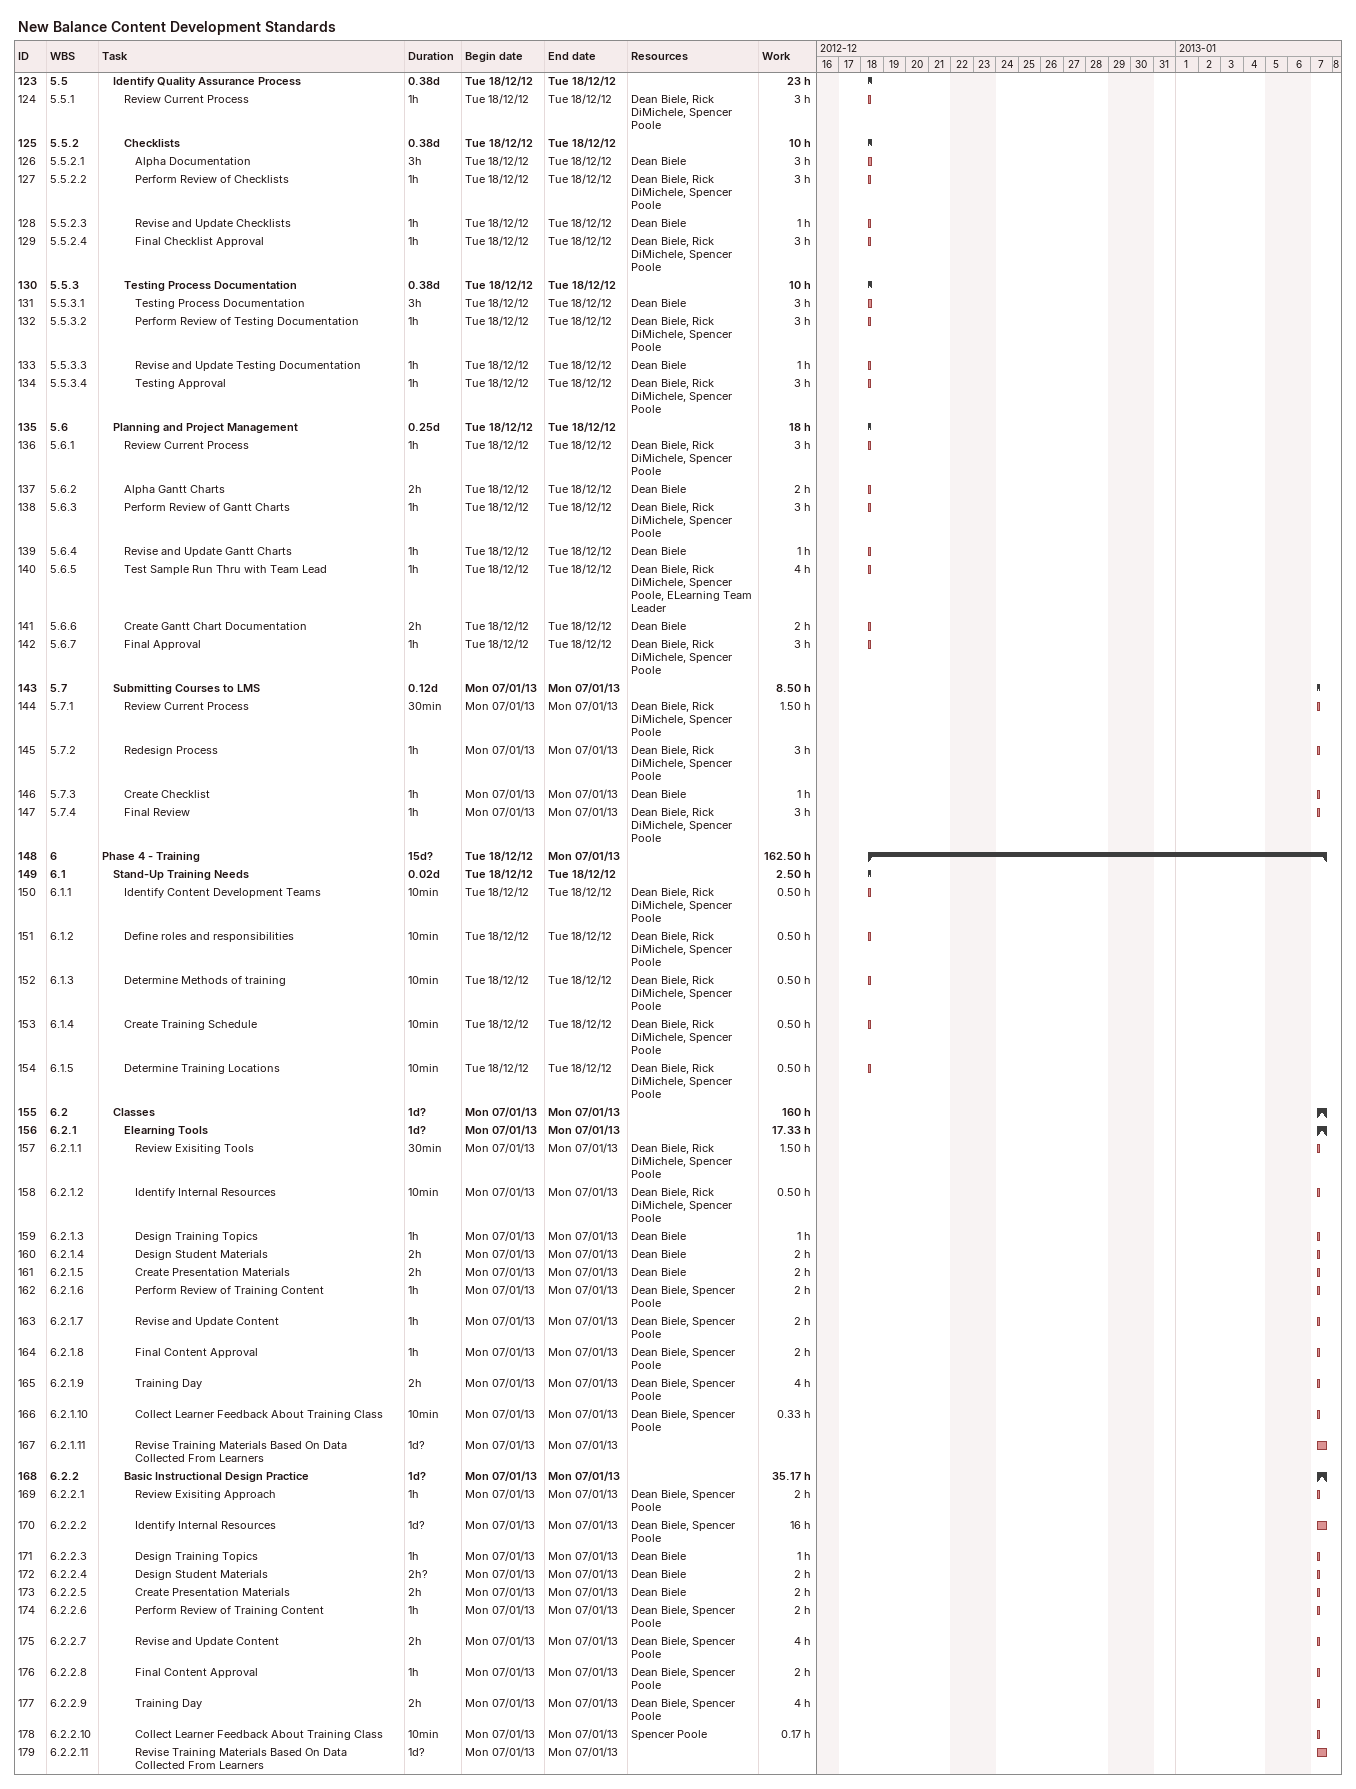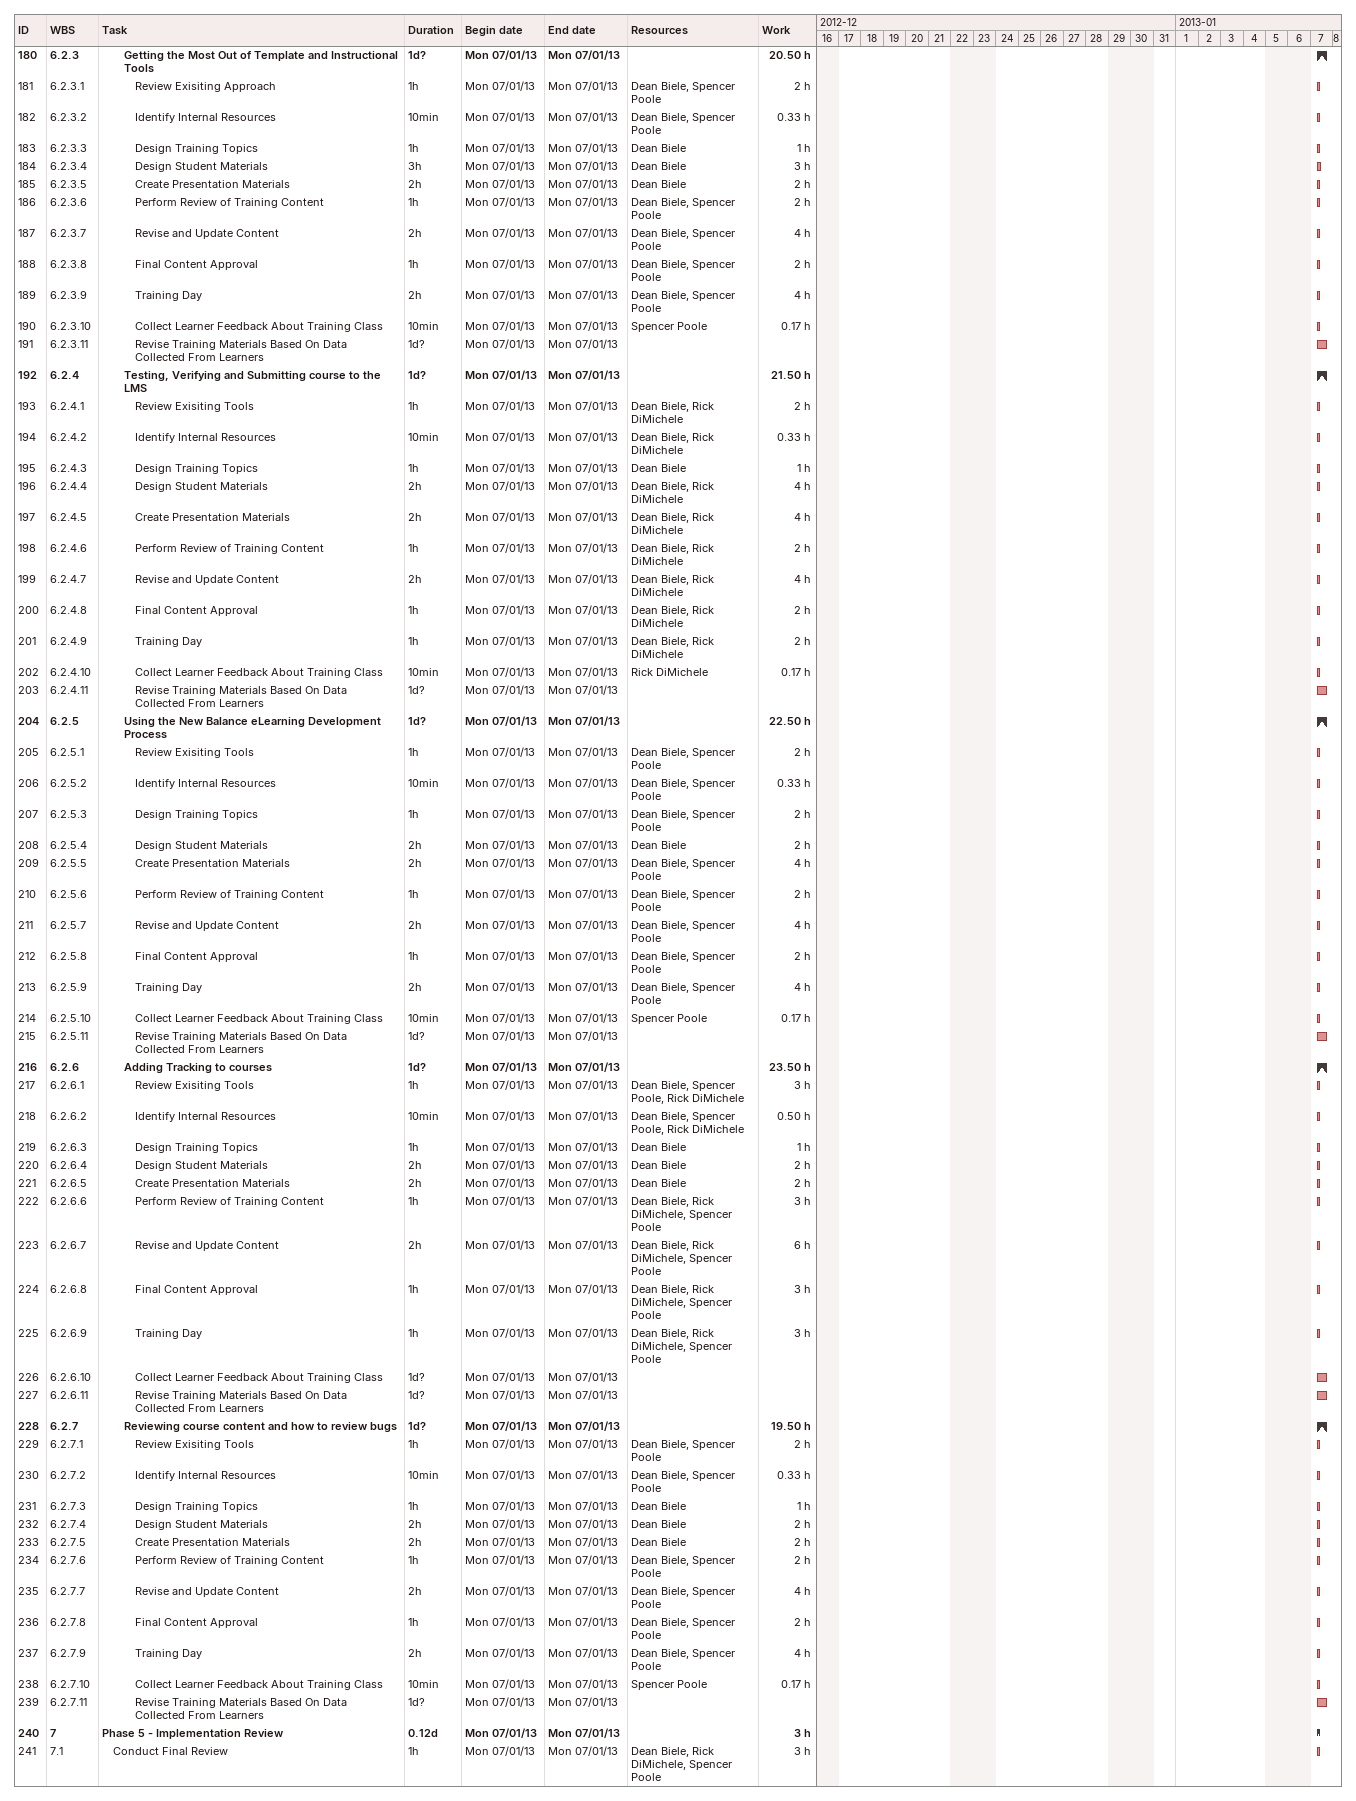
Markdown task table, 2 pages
New Balance Content Development Standards

| ID | WBS | Task | Duration | Start | Finish | Resources | Work (h) |
|---|---|---|---|---|---|---|---|
| 123 | 5.5 | **Identify Quality Assurance Process** | 0.38d | 2012-12-18 | 2012-12-18 |  | 23 |
| 124 | 5.5.1 | Review Current Process | 1h | 2012-12-18 | 2012-12-18 | Dean Biele, Rick DiMichele, Spencer Poole | 3 |
| 125 | 5.5.2 | **Checklists** | 0.38d | 2012-12-18 | 2012-12-18 |  | 10 |
| 126 | 5.5.2.1 | Alpha Documentation | 3h | 2012-12-18 | 2012-12-18 | Dean Biele | 3 |
| 127 | 5.5.2.2 | Perform Review of Checklists | 1h | 2012-12-18 | 2012-12-18 | Dean Biele, Rick DiMichele, Spencer Poole | 3 |
| 128 | 5.5.2.3 | Revise and Update Checklists | 1h | 2012-12-18 | 2012-12-18 | Dean Biele | 1 |
| 129 | 5.5.2.4 | Final Checklist Approval | 1h | 2012-12-18 | 2012-12-18 | Dean Biele, Rick DiMichele, Spencer Poole | 3 |
| 130 | 5.5.3 | **Testing Process Documentation** | 0.38d | 2012-12-18 | 2012-12-18 |  | 10 |
| 131 | 5.5.3.1 | Testing Process Documentation | 3h | 2012-12-18 | 2012-12-18 | Dean Biele | 3 |
| 132 | 5.5.3.2 | Perform Review of Testing Documentation | 1h | 2012-12-18 | 2012-12-18 | Dean Biele, Rick DiMichele, Spencer Poole | 3 |
| 133 | 5.5.3.3 | Revise and Update Testing Documentation | 1h | 2012-12-18 | 2012-12-18 | Dean Biele | 1 |
| 134 | 5.5.3.4 | Testing Approval | 1h | 2012-12-18 | 2012-12-18 | Dean Biele, Rick DiMichele, Spencer Poole | 3 |
| 135 | 5.6 | **Planning and Project Management** | 0.25d | 2012-12-18 | 2012-12-18 |  | 18 |
| 136 | 5.6.1 | Review Current Process | 1h | 2012-12-18 | 2012-12-18 | Dean Biele, Rick DiMichele, Spencer Poole | 3 |
| 137 | 5.6.2 | Alpha Gantt Charts | 2h | 2012-12-18 | 2012-12-18 | Dean Biele | 2 |
| 138 | 5.6.3 | Perform Review of Gantt Charts | 1h | 2012-12-18 | 2012-12-18 | Dean Biele, Rick DiMichele, Spencer Poole | 3 |
| 139 | 5.6.4 | Revise and Update Gantt Charts | 1h | 2012-12-18 | 2012-12-18 | Dean Biele | 1 |
| 140 | 5.6.5 | Test Sample Run Thru with Team Lead | 1h | 2012-12-18 | 2012-12-18 | Dean Biele, Rick DiMichele, Spencer Poole, ELearning Team Leader | 4 |
| 141 | 5.6.6 | Create Gantt Chart Documentation | 2h | 2012-12-18 | 2012-12-18 | Dean Biele | 2 |
| 142 | 5.6.7 | Final Approval | 1h | 2012-12-18 | 2012-12-18 | Dean Biele, Rick DiMichele, Spencer Poole | 3 |
| 143 | 5.7 | **Submitting Courses to LMS** | 0.12d | 2013-01-07 | 2013-01-07 |  | 8.50 |
| 144 | 5.7.1 | Review Current Process | 30min | 2013-01-07 | 2013-01-07 | Dean Biele, Rick DiMichele, Spencer Poole | 1.50 |
| 145 | 5.7.2 | Redesign Process | 1h | 2013-01-07 | 2013-01-07 | Dean Biele, Rick DiMichele, Spencer Poole | 3 |
| 146 | 5.7.3 | Create Checklist | 1h | 2013-01-07 | 2013-01-07 | Dean Biele | 1 |
| 147 | 5.7.4 | Final Review | 1h | 2013-01-07 | 2013-01-07 | Dean Biele, Rick DiMichele, Spencer Poole | 3 |
| 148 | 6 | **Phase 4 - Training** | 15d? | 2012-12-18 | 2013-01-07 |  | 162.50 |
| 149 | 6.1 | **Stand-Up Training Needs** | 0.02d | 2012-12-18 | 2012-12-18 |  | 2.50 |
| 150 | 6.1.1 | Identify Content Development Teams | 10min | 2012-12-18 | 2012-12-18 | Dean Biele, Rick DiMichele, Spencer Poole | 0.50 |
| 151 | 6.1.2 | Define roles and responsibilities | 10min | 2012-12-18 | 2012-12-18 | Dean Biele, Rick DiMichele, Spencer Poole | 0.50 |
| 152 | 6.1.3 | Determine Methods of training | 10min | 2012-12-18 | 2012-12-18 | Dean Biele, Rick DiMichele, Spencer Poole | 0.50 |
| 153 | 6.1.4 | Create Training Schedule | 10min | 2012-12-18 | 2012-12-18 | Dean Biele, Rick DiMichele, Spencer Poole | 0.50 |
| 154 | 6.1.5 | Determine Training Locations | 10min | 2012-12-18 | 2012-12-18 | Dean Biele, Rick DiMichele, Spencer Poole | 0.50 |
| 155 | 6.2 | **Classes** | 1d? | 2013-01-07 | 2013-01-07 |  | 160 |
| 156 | 6.2.1 | **Elearning Tools** | 1d? | 2013-01-07 | 2013-01-07 |  | 17.33 |
| 157 | 6.2.1.1 | Review Exisiting Tools | 30min | 2013-01-07 | 2013-01-07 | Dean Biele, Rick DiMichele, Spencer Poole | 1.50 |
| 158 | 6.2.1.2 | Identify Internal Resources | 10min | 2013-01-07 | 2013-01-07 | Dean Biele, Rick DiMichele, Spencer Poole | 0.50 |
| 159 | 6.2.1.3 | Design Training Topics | 1h | 2013-01-07 | 2013-01-07 | Dean Biele | 1 |
| 160 | 6.2.1.4 | Design Student Materials | 2h | 2013-01-07 | 2013-01-07 | Dean Biele | 2 |
| 161 | 6.2.1.5 | Create Presentation Materials | 2h | 2013-01-07 | 2013-01-07 | Dean Biele | 2 |
| 162 | 6.2.1.6 | Perform Review of Training Content | 1h | 2013-01-07 | 2013-01-07 | Dean Biele, Spencer Poole | 2 |
| 163 | 6.2.1.7 | Revise and Update Content | 1h | 2013-01-07 | 2013-01-07 | Dean Biele, Spencer Poole | 2 |
| 164 | 6.2.1.8 | Final Content Approval | 1h | 2013-01-07 | 2013-01-07 | Dean Biele, Spencer Poole | 2 |
| 165 | 6.2.1.9 | Training Day | 2h | 2013-01-07 | 2013-01-07 | Dean Biele, Spencer Poole | 4 |
| 166 | 6.2.1.10 | Collect Learner Feedback About Training Class | 10min | 2013-01-07 | 2013-01-07 | Dean Biele, Spencer Poole | 0.33 |
| 167 | 6.2.1.11 | Revise Training Materials Based On Data Collected From Learners | 1d? | 2013-01-07 | 2013-01-07 |  |  |
| 168 | 6.2.2 | **Basic Instructional Design Practice** | 1d? | 2013-01-07 | 2013-01-07 |  | 35.17 |
| 169 | 6.2.2.1 | Review Exisiting Approach | 1h | 2013-01-07 | 2013-01-07 | Dean Biele, Spencer Poole | 2 |
| 170 | 6.2.2.2 | Identify Internal Resources | 1d? | 2013-01-07 | 2013-01-07 | Dean Biele, Spencer Poole | 16 |
| 171 | 6.2.2.3 | Design Training Topics | 1h | 2013-01-07 | 2013-01-07 | Dean Biele | 1 |
| 172 | 6.2.2.4 | Design Student Materials | 2h? | 2013-01-07 | 2013-01-07 | Dean Biele | 2 |
| 173 | 6.2.2.5 | Create Presentation Materials | 2h | 2013-01-07 | 2013-01-07 | Dean Biele | 2 |
| 174 | 6.2.2.6 | Perform Review of Training Content | 1h | 2013-01-07 | 2013-01-07 | Dean Biele, Spencer Poole | 2 |
| 175 | 6.2.2.7 | Revise and Update Content | 2h | 2013-01-07 | 2013-01-07 | Dean Biele, Spencer Poole | 4 |
| 176 | 6.2.2.8 | Final Content Approval | 1h | 2013-01-07 | 2013-01-07 | Dean Biele, Spencer Poole | 2 |
| 177 | 6.2.2.9 | Training Day | 2h | 2013-01-07 | 2013-01-07 | Dean Biele, Spencer Poole | 4 |
| 178 | 6.2.2.10 | Collect Learner Feedback About Training Class | 10min | 2013-01-07 | 2013-01-07 | Spencer Poole | 0.17 |
| 179 | 6.2.2.11 | Revise Training Materials Based On Data Collected From Learners | 1d? | 2013-01-07 | 2013-01-07 |  |  |
| 180 | 6.2.3 | **Getting the Most Out of Template and Instructional Tools** | 1d? | 2013-01-07 | 2013-01-07 |  | 20.50 |
| 181 | 6.2.3.1 | Review Exisiting Approach | 1h | 2013-01-07 | 2013-01-07 | Dean Biele, Spencer Poole | 2 |
| 182 | 6.2.3.2 | Identify Internal Resources | 10min | 2013-01-07 | 2013-01-07 | Dean Biele, Spencer Poole | 0.33 |
| 183 | 6.2.3.3 | Design Training Topics | 1h | 2013-01-07 | 2013-01-07 | Dean Biele | 1 |
| 184 | 6.2.3.4 | Design Student Materials | 3h | 2013-01-07 | 2013-01-07 | Dean Biele | 3 |
| 185 | 6.2.3.5 | Create Presentation Materials | 2h | 2013-01-07 | 2013-01-07 | Dean Biele | 2 |
| 186 | 6.2.3.6 | Perform Review of Training Content | 1h | 2013-01-07 | 2013-01-07 | Dean Biele, Spencer Poole | 2 |
| 187 | 6.2.3.7 | Revise and Update Content | 2h | 2013-01-07 | 2013-01-07 | Dean Biele, Spencer Poole | 4 |
| 188 | 6.2.3.8 | Final Content Approval | 1h | 2013-01-07 | 2013-01-07 | Dean Biele, Spencer Poole | 2 |
| 189 | 6.2.3.9 | Training Day | 2h | 2013-01-07 | 2013-01-07 | Dean Biele, Spencer Poole | 4 |
| 190 | 6.2.3.10 | Collect Learner Feedback About Training Class | 10min | 2013-01-07 | 2013-01-07 | Spencer Poole | 0.17 |
| 191 | 6.2.3.11 | Revise Training Materials Based On Data Collected From Learners | 1d? | 2013-01-07 | 2013-01-07 |  |  |
| 192 | 6.2.4 | **Testing, Verifying and Submitting course to the LMS** | 1d? | 2013-01-07 | 2013-01-07 |  | 21.50 |
| 193 | 6.2.4.1 | Review Exisiting Tools | 1h | 2013-01-07 | 2013-01-07 | Dean Biele, Rick DiMichele | 2 |
| 194 | 6.2.4.2 | Identify Internal Resources | 10min | 2013-01-07 | 2013-01-07 | Dean Biele, Rick DiMichele | 0.33 |
| 195 | 6.2.4.3 | Design Training Topics | 1h | 2013-01-07 | 2013-01-07 | Dean Biele | 1 |
| 196 | 6.2.4.4 | Design Student Materials | 2h | 2013-01-07 | 2013-01-07 | Dean Biele, Rick DiMichele | 4 |
| 197 | 6.2.4.5 | Create Presentation Materials | 2h | 2013-01-07 | 2013-01-07 | Dean Biele, Rick DiMichele | 4 |
| 198 | 6.2.4.6 | Perform Review of Training Content | 1h | 2013-01-07 | 2013-01-07 | Dean Biele, Rick DiMichele | 2 |
| 199 | 6.2.4.7 | Revise and Update Content | 2h | 2013-01-07 | 2013-01-07 | Dean Biele, Rick DiMichele | 4 |
| 200 | 6.2.4.8 | Final Content Approval | 1h | 2013-01-07 | 2013-01-07 | Dean Biele, Rick DiMichele | 2 |
| 201 | 6.2.4.9 | Training Day | 1h | 2013-01-07 | 2013-01-07 | Dean Biele, Rick DiMichele | 2 |
| 202 | 6.2.4.10 | Collect Learner Feedback About Training Class | 10min | 2013-01-07 | 2013-01-07 | Rick DiMichele | 0.17 |
| 203 | 6.2.4.11 | Revise Training Materials Based On Data Collected From Learners | 1d? | 2013-01-07 | 2013-01-07 |  |  |
| 204 | 6.2.5 | **Using the New Balance eLearning Development Process** | 1d? | 2013-01-07 | 2013-01-07 |  | 22.50 |
| 205 | 6.2.5.1 | Review Exisiting Tools | 1h | 2013-01-07 | 2013-01-07 | Dean Biele, Spencer Poole | 2 |
| 206 | 6.2.5.2 | Identify Internal Resources | 10min | 2013-01-07 | 2013-01-07 | Dean Biele, Spencer Poole | 0.33 |
| 207 | 6.2.5.3 | Design Training Topics | 1h | 2013-01-07 | 2013-01-07 | Dean Biele, Spencer Poole | 2 |
| 208 | 6.2.5.4 | Design Student Materials | 2h | 2013-01-07 | 2013-01-07 | Dean Biele | 2 |
| 209 | 6.2.5.5 | Create Presentation Materials | 2h | 2013-01-07 | 2013-01-07 | Dean Biele, Spencer Poole | 4 |
| 210 | 6.2.5.6 | Perform Review of Training Content | 1h | 2013-01-07 | 2013-01-07 | Dean Biele, Spencer Poole | 2 |
| 211 | 6.2.5.7 | Revise and Update Content | 2h | 2013-01-07 | 2013-01-07 | Dean Biele, Spencer Poole | 4 |
| 212 | 6.2.5.8 | Final Content Approval | 1h | 2013-01-07 | 2013-01-07 | Dean Biele, Spencer Poole | 2 |
| 213 | 6.2.5.9 | Training Day | 2h | 2013-01-07 | 2013-01-07 | Dean Biele, Spencer Poole | 4 |
| 214 | 6.2.5.10 | Collect Learner Feedback About Training Class | 10min | 2013-01-07 | 2013-01-07 | Spencer Poole | 0.17 |
| 215 | 6.2.5.11 | Revise Training Materials Based On Data Collected From Learners | 1d? | 2013-01-07 | 2013-01-07 |  |  |
| 216 | 6.2.6 | **Adding Tracking to courses** | 1d? | 2013-01-07 | 2013-01-07 |  | 23.50 |
| 217 | 6.2.6.1 | Review Exisiting Tools | 1h | 2013-01-07 | 2013-01-07 | Dean Biele, Spencer Poole, Rick DiMichele | 3 |
| 218 | 6.2.6.2 | Identify Internal Resources | 10min | 2013-01-07 | 2013-01-07 | Dean Biele, Spencer Poole, Rick DiMichele | 0.50 |
| 219 | 6.2.6.3 | Design Training Topics | 1h | 2013-01-07 | 2013-01-07 | Dean Biele | 1 |
| 220 | 6.2.6.4 | Design Student Materials | 2h | 2013-01-07 | 2013-01-07 | Dean Biele | 2 |
| 221 | 6.2.6.5 | Create Presentation Materials | 2h | 2013-01-07 | 2013-01-07 | Dean Biele | 2 |
| 222 | 6.2.6.6 | Perform Review of Training Content | 1h | 2013-01-07 | 2013-01-07 | Dean Biele, Rick DiMichele, Spencer Poole | 3 |
| 223 | 6.2.6.7 | Revise and Update Content | 2h | 2013-01-07 | 2013-01-07 | Dean Biele, Rick DiMichele, Spencer Poole | 6 |
| 224 | 6.2.6.8 | Final Content Approval | 1h | 2013-01-07 | 2013-01-07 | Dean Biele, Rick DiMichele, Spencer Poole | 3 |
| 225 | 6.2.6.9 | Training Day | 1h | 2013-01-07 | 2013-01-07 | Dean Biele, Rick DiMichele, Spencer Poole | 3 |
| 226 | 6.2.6.10 | Collect Learner Feedback About Training Class | 1d? | 2013-01-07 | 2013-01-07 |  |  |
| 227 | 6.2.6.11 | Revise Training Materials Based On Data Collected From Learners | 1d? | 2013-01-07 | 2013-01-07 |  |  |
| 228 | 6.2.7 | **Reviewing course content and how to review bugs** | 1d? | 2013-01-07 | 2013-01-07 |  | 19.50 |
| 229 | 6.2.7.1 | Review Exisiting Tools | 1h | 2013-01-07 | 2013-01-07 | Dean Biele, Spencer Poole | 2 |
| 230 | 6.2.7.2 | Identify Internal Resources | 10min | 2013-01-07 | 2013-01-07 | Dean Biele, Spencer Poole | 0.33 |
| 231 | 6.2.7.3 | Design Training Topics | 1h | 2013-01-07 | 2013-01-07 | Dean Biele | 1 |
| 232 | 6.2.7.4 | Design Student Materials | 2h | 2013-01-07 | 2013-01-07 | Dean Biele | 2 |
| 233 | 6.2.7.5 | Create Presentation Materials | 2h | 2013-01-07 | 2013-01-07 | Dean Biele | 2 |
| 234 | 6.2.7.6 | Perform Review of Training Content | 1h | 2013-01-07 | 2013-01-07 | Dean Biele, Spencer Poole | 2 |
| 235 | 6.2.7.7 | Revise and Update Content | 2h | 2013-01-07 | 2013-01-07 | Dean Biele, Spencer Poole | 4 |
| 236 | 6.2.7.8 | Final Content Approval | 1h | 2013-01-07 | 2013-01-07 | Dean Biele, Spencer Poole | 2 |
| 237 | 6.2.7.9 | Training Day | 2h | 2013-01-07 | 2013-01-07 | Dean Biele, Spencer Poole | 4 |
| 238 | 6.2.7.10 | Collect Learner Feedback About Training Class | 10min | 2013-01-07 | 2013-01-07 | Spencer Poole | 0.17 |
| 239 | 6.2.7.11 | Revise Training Materials Based On Data Collected From Learners | 1d? | 2013-01-07 | 2013-01-07 |  |  |
| 240 | 7 | **Phase 5 - Implementation Review** | 0.12d | 2013-01-07 | 2013-01-07 |  | 3 |
| 241 | 7.1 | Conduct Final Review | 1h | 2013-01-07 | 2013-01-07 | Dean Biele, Rick DiMichele, Spencer Poole | 3 |
